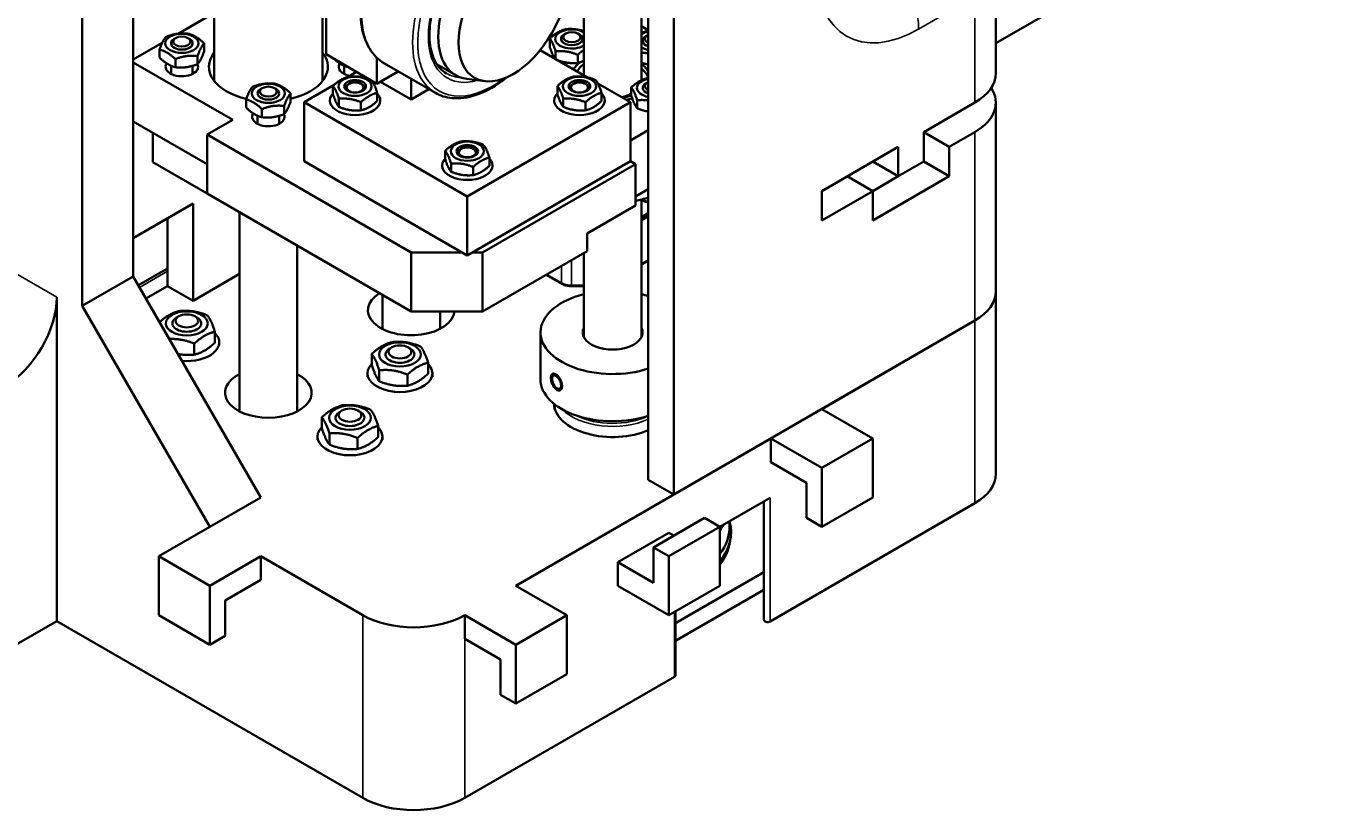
# Model space of a CAD drawing. Header units: millimetres. Extents: x -2015 to 3360, y -4745 to 2376.
# Drawn here: x 1904.4 to 2083.7, y 573.1 to 682.3 of the extents above; entities that cross this region are included whole.
import ezdxf

# ---------------------------------------------------------------- set-up
doc = ezdxf.new("R2010")
doc.units = ezdxf.units.MM
doc.header["$LTSCALE"] = 8
doc.layers.add('Visible (ISO)', color=7, linetype='Continuous', lineweight=50)
doc.layers.add('Visible Narrow (ISO)', color=7, linetype='Continuous', lineweight=35)

msp = doc.modelspace()

# ---------------------------------------------------------------- linework, layer by layer
at = {"layer": 'Visible (ISO)'}
for p, q in [((1912.24, 643.53), (1912.24, 863.98)), ((1919.31, 783.09), (1919.31, 647.61)), ((1989.78, 765.53), (1989.78, 674.94)), ((1990.73, 763.15), (1990.73, 619.44)), ((1994.27, 761.11), (1994.27, 617.4)), ((2038.91, 679.92), (2083.74, 705.8)), ((1930.55, 674.66), (1930.55, 701.14)), ((1945.55, 674.66), (1945.55, 701.14)), ((1981.78, 700.49), (1981.78, 675.48)), ((2038.91, 675.78), (2038.91, 690.48)), ((1946.04, 678.4), (1946.04, 689.83)), ((1930.55, 684.15), (1925.52, 681.25)), ((1990.73, 681.75), (1989.78, 682.3)), ((1923.34, 679.99), (1919.31, 677.67)), ((1924.55, 679.91), (1924.55, 679.91)), ((1925.21, 680.64), (1924.99, 680.52)), ((1926.89, 680.64), (1927.11, 680.52)), ((1927.55, 679.91), (1927.55, 679.91)), ((1929.14, 678.79), (1929.14, 679.92)), ((1977.06, 679.45), (1977.06, 680.58)), ((1978.62, 680.52), (1978.62, 680.52)), ((1979.28, 681.26), (1979.06, 681.13)), ((1980.97, 681.26), (1981.18, 681.13)), ((1981.62, 680.52), (1981.62, 680.52)), ((1989.94, 680.27), (1989.94, 680.27)), ((1990.59, 681.01), (1990.38, 680.89)), ((1922.96, 677.93), (1922.96, 679.06)), ((1928.24, 677.03), (1928.24, 678.16)), ((1946.04, 678.4), (1953.11, 674.32)), ((1953.11, 674.32), (1953.11, 677.89)), ((1975.74, 678.97), (1982.29, 675.19)), ((1977.88, 677.74), (1977.88, 678.81)), ((1980.95, 677.2), (1980.95, 678.33)), ((1919.31, 677.26), (1933.1, 669.3)), ((1924.55, 675.68), (1924.55, 676.81)), ((1925.15, 676.6), (1925.15, 677.73)), ((1927.55, 675.68), (1927.55, 676.8)), ((1948.55, 675.68), (1948.55, 676.81)), ((1949.15, 676.6), (1949.15, 676.61)), ((1953.11, 674.32), (1956.06, 676.02)), ((1961.2, 673.05), (1954.13, 677.14)), ((1961.43, 676.99), (1964.02, 675.49)), ((1949.09, 675.26), (1950.28, 675.95)), ((1949.23, 674.27), (1949.2, 674.26)), ((1950.92, 674.27), (1950.94, 674.26)), ((1957.85, 672.15), (1953.61, 674.6)), ((1957.85, 674.99), (1957.85, 672.15)), ((1968.05, 674.67), (1965.56, 674.98)), ((1980.34, 674.27), (1980.32, 674.26)), ((1982.03, 674.27), (1982.05, 674.26)), ((1983.74, 674.36), (1988.26, 671.75)), ((1990.59, 674.48), (1990.38, 674.35)), ((1936.55, 672.98), (1936.55, 672.98)), ((1937.21, 673.71), (1936.99, 673.59)), ((1938.89, 673.71), (1939.11, 673.59)), ((1939.55, 672.98), (1939.55, 672.98)), ((1941.14, 671.86), (1941.14, 672.99)), ((1943, 671.75), (1947.17, 674.15)), ((1947, 672.87), (1947, 674.01)), ((1953.14, 671.92), (1953.14, 673.06)), ((1960.3, 673.57), (1957.85, 672.15)), ((1978.12, 672.87), (1978.12, 674.01)), ((1984.25, 671.92), (1984.25, 673.06)), ((1988.37, 672.67), (1988.37, 673.8)), ((1989.94, 673.74), (1989.94, 673.74)), ((1934.96, 671), (1934.96, 672.14)), ((1937.15, 669.67), (1937.15, 670.81)), ((1940.24, 670.1), (1940.24, 671.24)), ((1943, 671.75), (1943, 663.58)), ((1965.63, 658.68), (1943, 671.75)), ((1946.57, 671.99), (1946.57, 671.75)), ((1947.83, 671.1), (1947.83, 672.24)), ((1950.89, 670.63), (1950.89, 671.76)), ((1953.57, 671.99), (1953.57, 671.75)), ((1988.26, 671.75), (1965.63, 658.68)), ((1977.68, 671.99), (1977.68, 671.75)), ((1978.94, 671.1), (1978.94, 672.24)), ((1982.01, 670.63), (1982.01, 671.76)), ((1984.68, 671.99), (1984.68, 671.75)), ((1988.26, 671.75), (1988.26, 663.58)), ((1989.19, 670.9), (1989.19, 672.03)), ((2028.91, 667.62), (2035.99, 671.7)), ((2038.91, 645.57), (2038.91, 671.7)), ((1929.57, 663.17), (1919.31, 669.09)), ((1933.1, 669.3), (1929.57, 667.26)), ((1936.55, 668.75), (1936.55, 669.88)), ((1939.55, 668.75), (1939.55, 669.87)), ((1922.05, 667.51), (1922.05, 663.43)), ((1929.57, 663.17), (1922.05, 667.51)), ((1929.57, 667.26), (1957.85, 650.93)), ((1929.57, 667.26), (1929.57, 659.09)), ((1988.26, 666.44), (1990.73, 667.87)), ((2028.91, 663.53), (2028.91, 667.62)), ((2032.45, 665.58), (2028.91, 667.62)), ((2035.99, 667.62), (2032.45, 665.58)), ((1964.78, 665.29), (1964.76, 665.28)), ((1966.47, 665.29), (1966.5, 665.28)), ((2014.77, 659.45), (2025.38, 665.58)), ((2025.38, 665.58), (2025.38, 661.49)), ((2032.45, 665.58), (2032.45, 661.49)), ((1965.63, 650.52), (1943, 663.58)), ((1962.56, 663.89), (1962.56, 665.03)), ((1988.26, 663.58), (1965.63, 650.52)), ((1968.7, 662.94), (1968.7, 664.08)), ((1988.96, 663.17), (1988.26, 663.58)), ((2025.38, 661.49), (2021.84, 663.53)), ((2025.38, 661.49), (2028.91, 663.53)), ((2032.45, 661.49), (2028.91, 663.53)), ((1929.57, 659.09), (1922.05, 663.43)), ((1962.13, 663), (1962.13, 662.76)), ((1963.38, 662.12), (1963.38, 663.25)), ((1966.45, 661.65), (1966.45, 662.78)), ((1967.75, 650.93), (1988.96, 663.17)), ((1969.13, 663), (1969.13, 662.76)), ((1988.96, 657.46), (1988.96, 663.17)), ((2021.84, 659.45), (2018.31, 661.49)), ((2021.84, 659.45), (2025.38, 661.49)), ((2032.45, 661.49), (2021.84, 655.37)), ((1929.57, 659.09), (1957.85, 642.76)), ((1965.63, 658.68), (1965.63, 650.52)), ((1990.73, 659.7), (1988.96, 658.68)), ((1989.78, 658.16), (1989.78, 639.22)), ((2021.84, 659.45), (2014.77, 655.37)), ((2014.77, 655.37), (2014.77, 659.45)), ((2021.84, 655.37), (2021.84, 659.45)), ((1927.61, 657.71), (1919.31, 652.92)), ((1927.61, 644.24), (1927.61, 657.71)), ((1934.05, 656.5), (1934.05, 628.9)), ((1982.25, 653.58), (1988.96, 657.46)), ((1990.73, 656.39), (1989.78, 655.84)), ((1924.07, 646.28), (1924.07, 655.67)), ((1989.78, 655.43), (1990.73, 655.98)), ((1982.25, 651.13), (1982.25, 653.58)), ((1942.05, 651.88), (1942.05, 628.9)), ((1964.92, 650.93), (1957.85, 650.93)), ((1957.85, 650.93), (1957.85, 642.76)), ((1967.75, 650.93), (1966.34, 650.93)), ((1967.75, 642.76), (1982.25, 651.13)), ((1967.75, 642.76), (1967.75, 650.93)), ((1981.78, 650.86), (1981.78, 639.22)), ((1990.73, 649.8), (1989.78, 649.25)), ((1919.31, 647.61), (1912.24, 643.53)), ((1936.99, 616.99), (1919.31, 647.61)), ((1920.02, 646.39), (1924.07, 648.73)), ((1934.05, 647.96), (1927.61, 644.24)), ((1978.75, 646.59), (1976.56, 647.85)), ((1921.08, 644.55), (1924.07, 646.28)), ((1927.61, 644.24), (1924.07, 646.28)), ((1981.78, 646.26), (1980.1, 646.26)), ((2038.91, 645.57), (2038.91, 620.26)), ((1908.71, 644.75), (1908.71, 599.85)), ((1953.85, 645.07), (1953.85, 640.34)), ((1912.24, 643.53), (1929.92, 612.91)), ((1925.63, 642.09), (1925.32, 641.91)), ((1927.85, 642.09), (1928.15, 641.91)), ((1957.85, 642.76), (1967.75, 642.76)), ((1961.85, 642.76), (1961.85, 640.34)), ((1994.27, 617.4), (2035.99, 641.49)), ((2035.99, 641.49), (2014.77, 629.24)), ((1930.64, 638.42), (1930.64, 639.95)), ((1931.24, 638.48), (1931.24, 638.02)), ((1975.78, 639.86), (1975.78, 633.32)), ((1927.78, 636.77), (1927.78, 638.31)), ((1952.38, 635.33), (1952.38, 636.87)), ((1955.18, 637.79), (1954.87, 637.62)), ((1957.4, 637.79), (1957.7, 637.62)), ((1960.19, 634.12), (1960.19, 635.66)), ((1951.79, 634.19), (1951.79, 633.72)), ((1953.43, 633.08), (1953.43, 634.61)), ((1957.33, 632.47), (1957.33, 634.01)), ((1960.79, 634.19), (1960.79, 633.72)), ((1977.36, 633.88), (1977.97, 633.92)), ((1977.37, 632.92), (1977.36, 633.88)), ((1977.97, 633.92), (1978.61, 633.02)), ((1978.61, 633.02), (1978.63, 632.06)), ((1977.41, 632.94), (1977.37, 632.92)), ((1978.01, 632.01), (1977.37, 632.92)), ((1978.63, 632.06), (1978.01, 632.01)), ((1978.01, 632.01), (1978.01, 632.01)), ((1977.78, 629.86), (1977.78, 629.16)), ((1945.46, 626.56), (1945.46, 628.1)), ((1948.25, 629.02), (1947.95, 628.85)), ((1950.48, 629.02), (1950.78, 628.85)), ((2014.77, 629.24), (2021.84, 625.16)), ((1946.51, 624.31), (1946.51, 625.85)), ((1953.27, 625.35), (1953.27, 626.89)), ((1944.86, 625.42), (1944.86, 624.95)), ((1950.41, 623.7), (1950.41, 625.24)), ((1953.86, 625.42), (1953.86, 624.95)), ((2007.7, 625.16), (1972.35, 604.75)), ((2007.7, 621.89), (2007.7, 625.16)), ((2007.7, 625.16), (2014.77, 621.08)), ((2021.84, 625.16), (2014.77, 621.08)), ((2021.84, 616.99), (2021.84, 625.16)), ((2007.7, 621.89), (2012.65, 619.03)), ((2014.77, 621.08), (2014.77, 612.91)), ((1990.73, 619.44), (1994.27, 617.4)), ((2012.65, 619.03), (2012.65, 614.14)), ((1929.92, 612.91), (1936.99, 616.99)), ((2000.63, 612.91), (2007.62, 616.94)), ((2014.77, 612.91), (2021.84, 616.99)), ((2006.76, 616.45), (2006.76, 600)), ((2035.99, 616.18), (2007.62, 599.8)), ((1998.51, 614.14), (1991.44, 610.05)), ((1998.51, 614.14), (2000.63, 612.91)), ((2002, 612.91), (2002, 613.7)), ((2012.65, 614.14), (2014.77, 612.91)), ((1929.92, 612.91), (1922.85, 608.83)), ((1993.56, 612.09), (1986.49, 608.01)), ((2000.63, 612.91), (1993.56, 608.83)), ((1993.56, 612.09), (1994.27, 611.69)), ((2000.63, 604.75), (2000.63, 612.91)), ((1991.44, 610.05), (1993.56, 608.83)), ((1991.44, 610.05), (1991.44, 605.15)), ((2001.93, 610.34), (2002.07, 610.97)), ((1922.85, 608.83), (1922.85, 600.66)), ((1929.92, 604.75), (1922.85, 608.83)), ((1936.99, 608.83), (1929.92, 604.75)), ((1951.13, 600.66), (1936.99, 608.83)), ((1936.99, 608.83), (1936.99, 605.56)), ((1986.49, 604.75), (1986.49, 608.01)), ((1991.44, 605.15), (1986.49, 608.01)), ((1993.56, 608.83), (1993.56, 600.66)), ((1994.5, 599.57), (2006.76, 606.65)), ((1929.92, 596.58), (1929.92, 604.75)), ((1932.04, 602.7), (1936.99, 605.56)), ((1972.35, 604.75), (1979.42, 600.66)), ((1986.49, 604.75), (1993.56, 600.66)), ((1993.56, 600.66), (2000.63, 604.75)), ((1932.04, 597.81), (1932.04, 602.7)), ((1994.5, 597.12), (2006.76, 604.2)), ((1994.5, 592.34), (1994.5, 601.21)), ((1901.64, 595.76), (1908.71, 599.85)), ((1951.13, 575.35), (1908.71, 599.85)), ((1922.85, 600.66), (1929.92, 596.58)), ((1965.27, 597.4), (1965.27, 600.66)), ((1965.27, 600.66), (1972.35, 596.58)), ((1979.42, 600.66), (1972.35, 596.58)), ((1979.42, 592.5), (1979.42, 600.66)), ((1932.04, 597.81), (1929.92, 596.58)), ((1965.27, 597.4), (1970.22, 594.54)), ((1972.35, 596.58), (1972.35, 588.42)), ((1970.22, 594.54), (1970.22, 589.64)), ((1994.35, 592.14), (1965.27, 575.35)), ((1972.35, 588.42), (1979.42, 592.5)), ((1970.22, 589.64), (1972.35, 588.42))]:
    msp.add_line(p, q, dxfattribs=at)
for centre, major_axis, ratio in [((1971.99, 684.4), (5.35, 9.27), 0.57735), ((1980.12, 680.77), (1.19, 0), 0.57735), ((1926.05, 679.91), (-2.3, 0), 0.57735), ((1926.05, 680.16), (1.19, 0), 0.57735), ((1938.05, 672.98), (-2.3, 0), 0.57735), ((1950.07, 673.95), (-2.3, 0), 0.57735), ((1950.07, 673.95), (-1.5, 0), 0.57735), ((1950.07, 673.82), (1.23, 0), 0.57735), ((1981.18, 673.95), (-2.3, 0), 0.57735), ((1981.18, 673.95), (-1.5, 0), 0.57735), ((1981.18, 673.82), (1.23, 0), 0.57735), ((1938.05, 673.23), (1.19, 0), 0.57735), ((1965.63, 664.96), (-2.3, 0), 0.57735), ((1965.63, 664.96), (-1.5, 0), 0.57735), ((1965.63, 664.84), (1.23, 0), 0.57735), ((1926.74, 641.1), (-2.9, 0), 0.57735), ((1926.74, 641.45), (-1.57, 0), 0.57735), ((1956.29, 636.8), (-2.9, 0), 0.57735), ((1956.29, 637.15), (-1.57, 0), 0.57735), ((1977.99, 632.97), (0.53, -1.14), 0.511975), ((1949.36, 628.03), (-2.9, 0), 0.57735), ((1949.36, 628.38), (-1.57, 0), 0.57735)]:
    msp.add_ellipse(centre, major_axis=major_axis, ratio=ratio, dxfattribs=at)
for centre, major_axis, start_param, end_param in [((1969.87, 685.63), (-5.85, -10.13), 4.187423, 6.521126), ((1980.12, 680.52), (-2.3, 0), 3.908051, 8.658319), ((1991.44, 680.27), (-2.3, 0), 5.024888, 5.516727), ((1926.05, 679.91), (-1.5, 0), 5.497787, 10.210176), ((1926.05, 679.91), (-1.5, 0), 5.484474, 10.223489), ((1980.12, 680.52), (-1.5, 0), 5.497787, 10.210176), ((1980.12, 680.52), (-1.5, 0), 5.484474, 10.223489), ((1991.44, 680.27), (-1.5, 0), 5.497787, 7.363099), ((1991.44, 680.27), (-1.5, 0), 5.484474, 7.363146), ((1991.44, 680.52), (-1.19, 0), 5.346643, 7.219728), ((1938.05, 676.65), (-8.25, 0), 5.853486, 7.47443), ((1938.05, 676.65), (8.25, 0), 5.095957, 6.712885), ((1991.44, 680.27), (2.3, 0), 3.908051, 4.39989), ((1926.05, 676.65), (2.25, 0), 2.763021, 6.573937), ((1950.05, 676.65), (-2.25, 0), 5.904613, 7.536453), ((1985.78, 675.22), (-5.75, 0), 5.602247, 5.947584), ((1985.78, 675.22), (-5.1, 0), 5.613978, 6.010102), ((1985.78, 675.22), (5.1, 0), 0.24334, 0.669207), ((1985.78, 675.22), (5.75, 0), 0.533906, 0.57061), ((1950.07, 673.79), (-1.19, 0), 2.393299, 7.031479), ((1981.18, 673.79), (-1.19, 0), 2.393299, 7.031479), ((1991.44, 673.74), (-2.3, 0), 5.024888, 7.541482), ((1991.44, 673.74), (-1.5, 0), 5.497787, 7.363099), ((1991.44, 673.74), (-1.5, 0), 5.484474, 7.363146), ((1991.44, 673.99), (-1.19, 0), 5.346643, 7.219728), ((2028.91, 675.78), (10, 0), 5.497787, 6.283185), ((1938.05, 672.98), (-1.5, 0), 5.497787, 10.210176), ((1938.05, 672.98), (-1.5, 0), 5.484474, 10.223489), ((1950.07, 671.99), (-3.5, 0), 5.780621, 9.927342), ((1981.18, 671.99), (-3.5, 0), 5.780621, 9.927342), ((1985.78, 675.22), (-5, 0), 1.832596, 2.11522), ((1985.78, 675.22), (-5.1, 0), 1.84388, 2.103391), ((2028.91, 671.7), (10, 0), 5.497787, 6.644552), ((1985.78, 675.22), (-5.75, 0), 1.906398, 2.063089), ((1938.05, 669.72), (2.25, 0), 2.763021, 6.573937), ((1965.63, 664.81), (-1.19, 0), 2.393299, 7.031479), ((1965.63, 663), (-3.5, 0), 5.780621, 9.927342), ((1985.78, 664.19), (-11, 0), 1.864261, 2.037536), ((2028.91, 645.57), (10, 0), 5.497787, 6.283185), ((2028.91, 645.57), (10, 0), 5.497787, 6.283185), ((1901.64, 640.67), (5, 8.66), 3.926991, 5.497787), ((1957.85, 642.92), (6, 0), 2.38821, 6.237901), ((1985.78, 639.86), (-10, 0), 5.123906, 8.371787), ((1985.78, 639.86), (10, 0), 1.052991, 1.159279), ((1926.74, 641.1), (-2, 0), 5.497787, 10.210176), ((1985.78, 639.86), (-4.15, 0), 6.013502, 9.694461), ((1926.74, 638.48), (4.5, 0), 4.562634, 6.803831), ((1956.29, 636.8), (-2, 0), 5.497787, 10.210176), ((1956.29, 634.19), (-4.5, 0), 5.76254, 9.945423), ((1938.05, 631.49), (6, 0), 2.300524, 7.124254), ((1985.78, 633.32), (-10, 0), 0, 2.088602), ((1985.78, 630.06), (-8.15, 0), 0.017109, 2.223493), ((1949.36, 628.03), (-2, 0), 5.497787, 10.210176), ((1949.36, 625.42), (-4.5, 0), 5.76254, 9.945423), ((2028.91, 620.26), (10, 0), 5.497787, 6.283185), ((1985.78, 612.15), (16.42, 0), 5.842799, 6.439444), ((1985.78, 616.18), (16.22, 0), 5.869745, 5.961928), ((1985.78, 612.91), (16.22, 0), 5.869745, 6.283185), ((1985.78, 611.51), (16.28, 0), 5.861273, 6.158178), ((1958.2, 604.75), (-10, 0), 0.785398, 2.356194), ((2007.26, 600), (-0.5, 0), 0, 2.356194), ((1994, 592.34), (0.5, 0), 5.497787, 6.283185), ((1958.2, 579.43), (10, 0), 3.926991, 5.497787)]:
    msp.add_ellipse(centre, major_axis=major_axis, ratio=0.57735, start_param=start_param, end_param=end_param, dxfattribs=at)
for points, knots in [([(1954.13, 677.14), (1953.31, 677.61), (1952.63, 678.29), (1951.56, 680.02), (1951.18, 681.08), (1950.79, 683.48), (1950.78, 684.84), (1951.13, 687.69), (1951.49, 689.19), (1952.55, 692.16), (1953.25, 693.64), (1954.2, 695.26), (1954.34, 695.49), (1954.48, 695.71)], [0.785398, 0.785398, 0.785398, 0.785398, 1.085999, 1.085999, 1.398835, 1.398835, 1.723145, 1.723145, 2.048595, 2.048595, 2.373112, 2.373112, 2.424991, 2.424991, 2.424991, 2.424991]), ([(1962.75, 675.74), (1962.1, 676.11), (1961.56, 676.68), (1960.79, 678.15), (1960.54, 679.03), (1960.34, 680.98), (1960.38, 682.05), (1960.74, 684.3), (1961.06, 685.48), (1961.96, 687.83), (1962.54, 689), (1963.89, 691.21), (1964.66, 692.24), (1965.61, 693.29), (1965.72, 693.41), (1965.84, 693.53)], [0.785398, 0.785398, 0.785398, 0.785398, 1.134755, 1.134755, 1.459006, 1.459006, 1.772381, 1.772381, 2.085924, 2.085924, 2.400627, 2.400627, 2.715684, 2.715684, 2.758929, 2.758929, 2.758929, 2.758929]), ([(1989.78, 676.4), (1989.82, 676.37), (1989.85, 676.35), (1990.13, 676.12), (1990.33, 675.9), (1990.59, 675.48), (1990.67, 675.3), (1990.72, 675.11)], [0.2475427, 0.2475427, 0.2475427, 0.2475427, 0.2648733, 0.2648733, 0.3946963, 0.3946963, 0.4943224, 0.4943224, 0.4943224, 0.4943224]), ([(1971.17, 675.24), (1970.9, 675.02), (1970.62, 674.81), (1969.19, 673.79), (1968, 673.16), (1965.69, 672.38), (1964.55, 672.22), (1962.67, 672.41), (1961.89, 672.65), (1961.2, 673.05)], [6.0854727, 6.0854727, 6.0854727, 6.0854727, 6.1634472, 6.1634472, 6.4889662, 6.4889662, 6.8127114, 6.8127114, 7.0685835, 7.0685835, 7.0685835, 7.0685835]), ([(1989.62, 658.24), (1989.67, 658.22), (1989.71, 658.2), (1989.99, 658.06), (1990.26, 657.98), (1990.6, 657.9), (1990.67, 657.89), (1990.73, 657.88)], [6.3166569, 6.3166569, 6.3166569, 6.3166569, 6.3813009, 6.3813009, 6.7200118, 6.7200118, 6.7961113, 6.7961113, 6.7961113, 6.7961113]), ([(1980.1, 646.26), (1980, 646.26), (1979.9, 646.26), (1979.71, 646.28), (1979.61, 646.29), (1979.42, 646.33), (1979.33, 646.35), (1979.15, 646.4), (1979.07, 646.43), (1978.9, 646.5), (1978.82, 646.54), (1978.75, 646.59)], [5.4977871, 5.4977871, 5.4977871, 5.4977871, 5.6548668, 5.6548668, 5.8119464, 5.8119464, 5.969026, 5.969026, 6.1261057, 6.1261057, 6.2831853, 6.2831853, 6.2831853, 6.2831853]), ([(1978.62, 632.3), (1978.62, 632.29), (1978.61, 632.27), (1978.57, 632.18), (1978.51, 632.12), (1978.39, 632.05), (1978.32, 632.03), (1978.16, 632.06), (1978.07, 632.1), (1977.91, 632.21), (1977.83, 632.29), (1977.68, 632.49), (1977.62, 632.6), (1977.52, 632.83), (1977.47, 632.96), (1977.42, 633.21), (1977.4, 633.33), (1977.4, 633.54), (1977.42, 633.64), (1977.47, 633.79), (1977.52, 633.84), (1977.58, 633.88), (1977.6, 633.89), (1977.62, 633.9)], [0.0305987, 0.0305987, 0.0305987, 0.0305987, 0.0376958, 0.0376958, 0.0753916, 0.0753916, 0.1130872, 0.1130872, 0.1507829, 0.1507829, 0.1884785, 0.1884785, 0.2261742, 0.2261742, 0.26387, 0.26387, 0.3015657, 0.3015657, 0.3392615, 0.3392615, 0.3769573, 0.3769573, 0.3897511, 0.3897511, 0.3897511, 0.3897511]), ([(1977.72, 633.9), (1977.73, 633.9), (1977.74, 633.9), (1977.83, 633.88), (1977.91, 633.84), (1978.06, 633.73), (1978.14, 633.66), (1978.22, 633.58)], [0.40774311, 0.40774311, 0.40774311, 0.40774311, 0.41465296, 0.41465296, 0.45234862, 0.45234862, 0.48698306, 0.48698306, 0.48698306, 0.48698306]), ([(1978.45, 633.24), (1978.45, 633.24), (1978.45, 633.24), (1978.51, 633.13), (1978.57, 633), (1978.61, 632.87), (1978.61, 632.86), (1978.61, 632.85)], [0.52748604, 0.52748604, 0.52748604, 0.52748604, 0.52773992, 0.52773992, 0.56543571, 0.56543571, 0.56870872, 0.56870872, 0.56870872, 0.56870872])]:
    msp.add_open_spline(points, degree=3, knots=knots, dxfattribs=at)
for points, weights in [([(1977.06, 680.58), (1978.18, 681.6), (1979.3, 681.88)], [1, 1.15470053838, 1]), ([(1979.3, 681.88), (1980.59, 681.99), (1981.78, 681.61)], [1, 1.12717524855, 1.04525563533]), ([(1989.78, 681.34), (1990.17, 681.52), (1990.62, 681.63)], [1.07151857399, 1.05611154999, 1]), ([(1990.62, 681.63), (1990.67, 681.64), (1990.73, 681.64)], [1, 1.00508406473, 1.00983396496]), ([(1922.96, 679.06), (1923.41, 680.32), (1923.86, 680.82)], [1, 1.15470053838, 1]), ([(1923.86, 680.82), (1925.41, 681.41), (1926.95, 681.25)], [1, 1.15470053838, 1]), ([(1926.95, 681.25), (1928.05, 680.96), (1929.14, 679.92)], [1, 1.15470053838, 1]), ([(1929.14, 679.92), (1928.69, 679.42), (1928.24, 678.16)], [1, 1.15470053838, 1]), ([(1977.88, 678.81), (1977.47, 680.07), (1977.06, 680.58)], [1, 1.15470053838, 1]), ([(1925.15, 677.73), (1924.06, 678.77), (1922.96, 679.06)], [1, 1.15470053838, 1]), ([(1922.96, 677.93), (1924.06, 676.89), (1925.15, 676.6)], [1, 1.15470053838, 1]), ([(1928.24, 678.16), (1926.69, 678.32), (1925.15, 677.73)], [1, 1.15470053838, 1]), ([(1928.24, 677.03), (1928.69, 677.53), (1929.14, 678.79)], [1, 1.15470053838, 1]), ([(1977.06, 679.45), (1977.43, 678.29), (1977.79, 677.79)], [1, 1.1403758633, 1.02599653048]), ([(1980.95, 678.33), (1979.41, 678.95), (1977.88, 678.81)], [1, 1.15470053838, 1]), ([(1981.78, 679), (1981.39, 678.74), (1980.95, 678.33)], [1.07151857399, 1.05611154999, 1]), ([(1990.73, 678.53), (1990.27, 678.6), (1989.78, 678.59)], [1.07734944538, 1.07751287236, 1.04525563533]), ([(1925.15, 676.6), (1926.69, 676.44), (1928.24, 677.03)], [1, 1.15470053838, 1]), ([(1947.14, 677.77), (1948.13, 676.87), (1949.15, 676.6)], [1.02066215036, 1.14356840305, 1]), ([(1949.15, 676.6), (1949.16, 676.6), (1949.16, 676.6)], [1, 1.0004532949, 1.00090393335]), ([(1978.19, 677.56), (1979.54, 677.07), (1980.95, 677.2)], [1.02599653048, 1.1403758633, 1]), ([(1980.95, 677.2), (1981.39, 677.31), (1981.78, 677.5)], [1, 1.05611154999, 1.07151857399]), ([(1989.78, 677.22), (1990.27, 677.06), (1990.73, 676.99)], [1.04525563533, 1.07751287236, 1.07734944538]), ([(1935.86, 673.89), (1937.41, 674.48), (1938.95, 674.32)], [1, 1.15470053838, 1]), ([(1938.95, 674.32), (1940.05, 674.03), (1941.14, 672.99)], [1, 1.15470053838, 1]), ([(1947, 674.01), (1948.13, 675.03), (1949.25, 675.3)], [1, 1.15470053838, 1]), ([(1949.25, 675.3), (1950.68, 675.43), (1952.05, 674.93)], [1, 1.14275679572, 1.0220432385]), ([(1952.39, 674.74), (1952.76, 674.23), (1953.14, 673.06)], [1.0220432385, 1.14275679572, 1]), ([(1978.12, 674.01), (1979.24, 675.03), (1980.36, 675.3)], [1, 1.15470053838, 1]), ([(1980.36, 675.3), (1981.9, 675.44), (1983.43, 674.83)], [1, 1.15470053838, 1]), ([(1983.43, 674.83), (1983.84, 674.32), (1984.25, 673.06)], [1, 1.15470053838, 1]), ([(1988.37, 673.8), (1989.49, 674.83), (1990.62, 675.1)], [1, 1.15470053838, 1]), ([(1989.77, 674.8), (1989.78, 674.87), (1989.78, 674.94)], [0.986687065811, 0.983739578091, 0.981570639847]), ([(1990.62, 675.1), (1990.67, 675.1), (1990.73, 675.11)], [1, 1.00508406473, 1.00983396496]), ([(1934.96, 672.14), (1935.41, 673.39), (1935.86, 673.89)], [1, 1.15470053838, 1]), ([(1941.14, 672.99), (1940.69, 672.49), (1940.24, 671.24)], [1, 1.15470053838, 1]), ([(1947.83, 672.24), (1947.42, 673.5), (1947, 674.01)], [1, 1.15470053838, 1]), ([(1947, 672.87), (1947.42, 671.61), (1947.83, 671.1)], [1, 1.15470053838, 1]), ([(1953.14, 673.06), (1952.02, 672.78), (1950.89, 671.76)], [1, 1.15470053838, 1]), ([(1978.94, 672.24), (1978.53, 673.5), (1978.12, 674.01)], [1, 1.15470053838, 1]), ([(1978.12, 672.87), (1978.53, 671.61), (1978.94, 671.1)], [1, 1.15470053838, 1]), ([(1984.25, 673.06), (1983.13, 672.78), (1982.01, 671.76)], [1, 1.15470053838, 1]), ([(1987.06, 672.43), (1987.79, 672.63), (1988.37, 672.96)], [0.980640560245, 0.967265804029, 0.988881958058]), ([(1989.19, 672.03), (1988.78, 673.29), (1988.37, 673.8)], [1, 1.15470053838, 1]), ([(1988.37, 672.67), (1988.78, 671.41), (1989.19, 670.9)], [1, 1.15470053838, 1]), ([(1937.15, 670.81), (1936.06, 671.85), (1934.96, 672.14)], [1, 1.15470053838, 1]), ([(1934.96, 671), (1936.06, 669.96), (1937.15, 669.67)], [1, 1.15470053838, 1]), ([(1940.24, 671.24), (1938.69, 671.4), (1937.15, 670.81)], [1, 1.15470053838, 1]), ([(1940.24, 670.1), (1940.69, 670.61), (1941.14, 671.86)], [1, 1.15470053838, 1]), ([(1950.89, 671.76), (1949.36, 672.37), (1947.83, 672.24)], [1, 1.15470053838, 1]), ([(1947.83, 671.1), (1949.36, 670.49), (1950.89, 670.63)], [1, 1.15470053838, 1]), ([(1950.89, 670.63), (1952.02, 670.9), (1953.14, 671.92)], [1, 1.15470053838, 1]), ([(1982.01, 671.76), (1980.47, 672.37), (1978.94, 672.24)], [1, 1.15470053838, 1]), ([(1978.94, 671.1), (1980.47, 670.49), (1982.01, 670.63)], [1, 1.15470053838, 1]), ([(1982.01, 670.63), (1983.13, 670.9), (1984.25, 671.92)], [1, 1.15470053838, 1]), ([(1990.73, 671.99), (1990.02, 672.11), (1989.19, 672.03)], [1.07734944538, 1.07760270079, 1]), ([(1989.19, 670.9), (1990.02, 670.57), (1990.73, 670.46)], [1, 1.07760270079, 1.07734944538]), ([(1937.15, 669.67), (1938.69, 669.51), (1940.24, 670.1)], [1, 1.15470053838, 1]), ([(1962.56, 665.03), (1963.68, 666.05), (1964.81, 666.32)], [1, 1.15470053838, 1]), ([(1964.81, 666.32), (1966.34, 666.46), (1967.87, 665.85)], [1, 1.15470053838, 1]), ([(1967.87, 665.85), (1968.28, 665.34), (1968.7, 664.08)], [1, 1.15470053838, 1]), ([(1963.38, 663.25), (1962.97, 664.51), (1962.56, 665.03)], [1, 1.15470053838, 1]), ([(1962.56, 663.89), (1962.97, 662.63), (1963.38, 662.12)], [1, 1.15470053838, 1]), ([(1968.7, 664.08), (1967.57, 663.8), (1966.45, 662.78)], [1, 1.15470053838, 1]), ([(1966.45, 662.78), (1964.92, 663.39), (1963.38, 663.25)], [1, 1.15470053838, 1]), ([(1963.38, 662.12), (1964.92, 661.51), (1966.45, 661.65)], [1, 1.15470053838, 1]), ([(1966.45, 661.65), (1967.57, 661.92), (1968.7, 662.94)], [1, 1.15470053838, 1]), ([(1922.97, 641.28), (1924.31, 642.48), (1925.69, 642.81)], [1.01220873629, 1.14833417656, 1]), ([(1925.69, 642.81), (1927.64, 642.99), (1929.6, 642.21)], [1, 1.15470053838, 1]), ([(1929.6, 642.21), (1930.12, 641.56), (1930.64, 639.95)], [1, 1.15470053838, 1]), ([(1927.78, 638.31), (1926.01, 639.01), (1924.32, 638.94)], [1, 1.13893138984, 1.0283234919]), ([(1930.64, 639.95), (1929.21, 639.61), (1927.78, 638.31)], [1, 1.15470053838, 1]), ([(1927.78, 636.77), (1929.21, 637.12), (1930.64, 638.42)], [1, 1.15470053838, 1]), ([(1952.38, 636.87), (1953.81, 638.17), (1955.24, 638.52)], [1, 1.15470053838, 1]), ([(1955.24, 638.52), (1957.19, 638.69), (1959.14, 637.91)], [1, 1.15470053838, 1]), ([(1925.51, 636.87), (1926.57, 636.66), (1927.78, 636.77)], [1.07498241854, 1.09088370502, 1]), ([(1953.43, 634.61), (1952.91, 636.22), (1952.38, 636.87)], [1, 1.15470053838, 1]), ([(1959.14, 637.91), (1959.67, 637.26), (1960.19, 635.66)], [1, 1.15470053838, 1]), ([(1952.38, 635.33), (1952.91, 633.73), (1953.43, 633.08)], [1, 1.15470053838, 1]), ([(1960.19, 635.66), (1958.76, 635.31), (1957.33, 634.01)], [1, 1.15470053838, 1]), ([(1957.33, 634.01), (1955.38, 634.79), (1953.43, 634.61)], [1, 1.15470053838, 1]), ([(1953.43, 633.08), (1955.38, 632.3), (1957.33, 632.47)], [1, 1.15470053838, 1]), ([(1957.33, 632.47), (1958.76, 632.82), (1960.19, 634.12)], [1, 1.15470053838, 1]), ([(1945.46, 628.1), (1946.89, 629.4), (1948.32, 629.75)], [1, 1.15470053838, 1]), ([(1948.32, 629.75), (1950.27, 629.92), (1952.22, 629.14)], [1, 1.15470053838, 1]), ([(1946.51, 625.85), (1945.98, 627.45), (1945.46, 628.1)], [1, 1.15470053838, 1]), ([(1952.22, 629.14), (1952.75, 628.49), (1953.27, 626.89)], [1, 1.15470053838, 1]), ([(1945.46, 626.56), (1945.98, 624.96), (1946.51, 624.31)], [1, 1.15470053838, 1]), ([(1950.41, 625.24), (1948.46, 626.02), (1946.51, 625.85)], [1, 1.15470053838, 1]), ([(1953.27, 626.89), (1951.84, 626.54), (1950.41, 625.24)], [1, 1.15470053838, 1]), ([(1946.51, 624.31), (1948.46, 623.53), (1950.41, 623.7)], [1, 1.15470053838, 1]), ([(1950.41, 623.7), (1951.84, 624.05), (1953.27, 625.35)], [1, 1.15470053838, 1])]:
    msp.add_rational_spline(points, weights, degree=2, dxfattribs=at)
at = {"layer": 'Visible Narrow (ISO)'}
for p, q in [((2028.21, 681.9), (2035.99, 686.4)), ((2035.99, 686.4), (2035.99, 671.7)), ((2035.99, 667.62), (2035.99, 641.49)), ((1908.71, 644.75), (1898.1, 650.88)), ((1980.1, 649.89), (1980.1, 646.38)), ((1989.78, 649.35), (1990.73, 649.9)), ((1924.07, 648.32), (1920.2, 646.08)), ((1976.65, 647.9), (1978.69, 646.72)), ((1978.69, 646.72), (1978.69, 649.07)), ((1980.1, 646.38), (1981.78, 646.38)), ((1980.1, 646.38), (1980.1, 646.26)), ((2035.99, 641.49), (2035.99, 616.18)), ((2007.62, 599.8), (2007.62, 616.94)), ((1994.35, 601.12), (1994.35, 592.14)), ((1951.13, 600.66), (1951.13, 575.35)), ((1965.27, 575.35), (1965.27, 597.4))]:
    msp.add_line(p, q, dxfattribs=at)
for centre, major_axis, start_param, end_param in [((1961.74, 690.32), (-7.61, -13.19), 4.643177, 6.283185), ((2021.14, 685.99), (5, -8.66), 0.785398, 2.356194), ((1969.16, 686.03), (-7.36, -12.75), 4.440787, 7.221163), ((1968.81, 686.24), (-7.61, -13.19), 4.476121, 6.283185), ((1969.16, 686.03), (-6.31, -10.93), 4.326267, 6.828487), ((2028.21, 698.23), (-10, -17.32), 5.497787, 7.068583), ((1968.81, 686.24), (-6.06, -10.5), 0, 0.28829), ((1991.44, 659.54), (-2.75, 0), 0.920634, 1.310745), ((1980.1, 647.54), (2, 0), 3.926991, 4.712389), ((1978.9, 646.85), (-0.15, -0.26), 5.497787, 6.283185), ((1985.78, 631.45), (8, 0), 3.651896, 5.379499), ((1985.78, 631.69), (-7.7, 0), 0.849509, 2.268976)]:
    msp.add_ellipse(centre, major_axis=major_axis, ratio=0.57735, start_param=start_param, end_param=end_param, dxfattribs=at)

doc.saveas('drawing.dxf')
